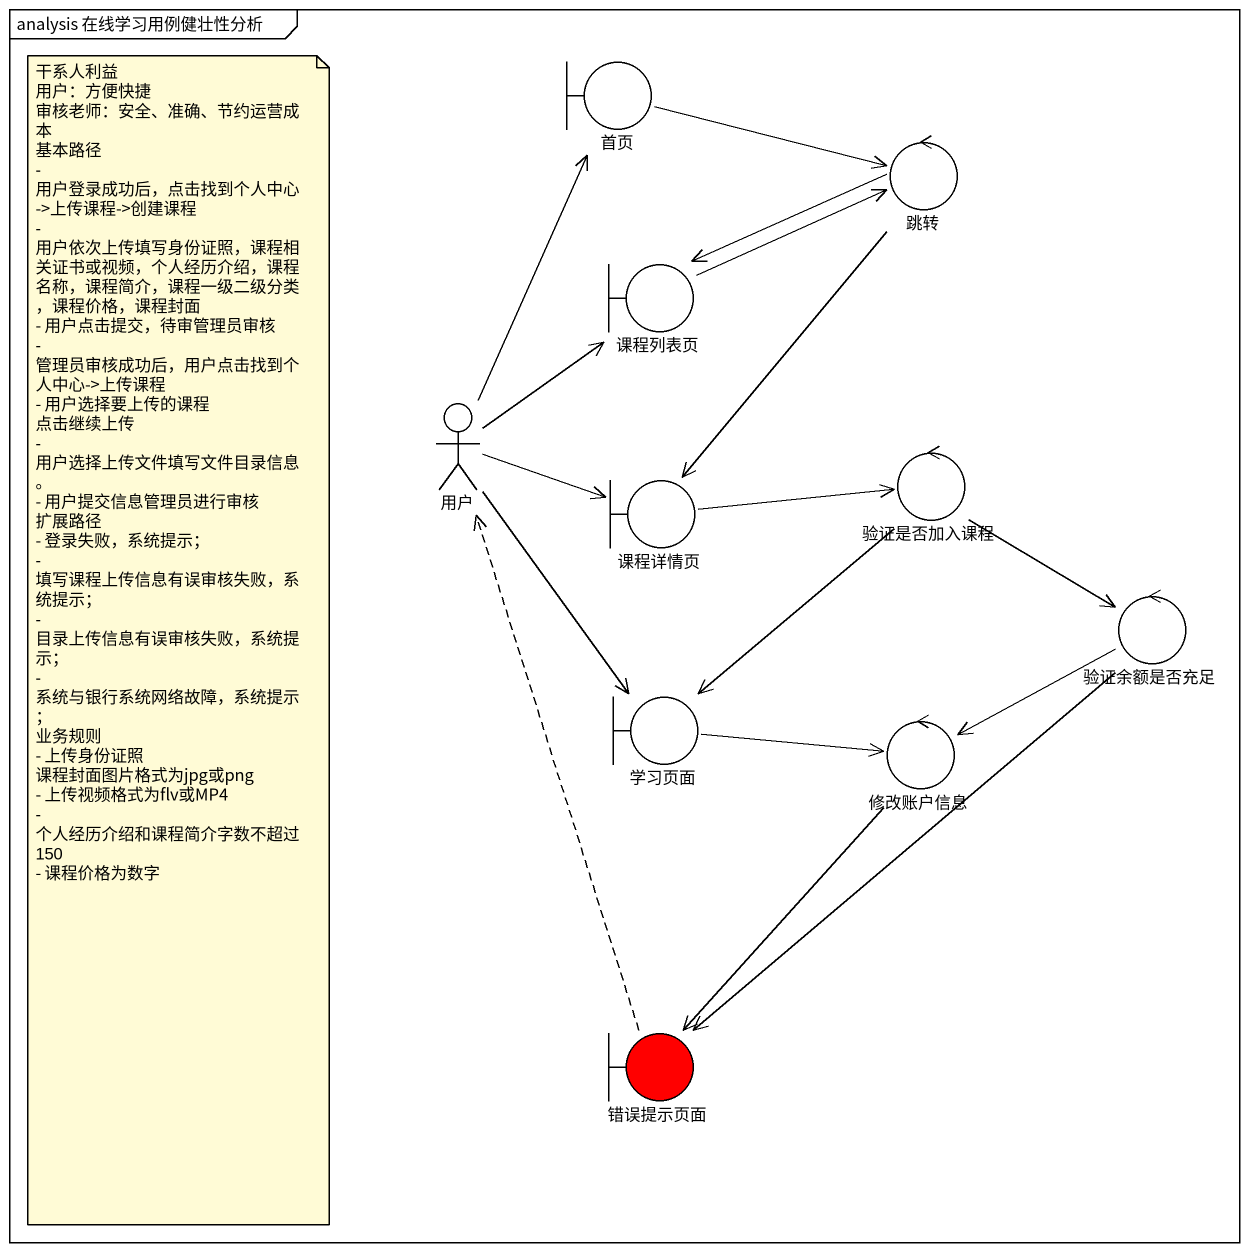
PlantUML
@startuml
mainframe analysis 在线学习用例健壮性分析
boundary 首页
control 跳转
boundary 课程列表页
actor 用户
control 验证是否加入课程
boundary 课程详情页
control 验证余额是否充足
boundary 学习页面
control 修改账户信息
boundary 错误提示页面 #FF0000
首页 -right-> 跳转
跳转 -left-> 课程列表页
跳转 --> 课程详情页
课程列表页 -right-> 跳转
用户 -up-> 首页
用户 -up-> 课程列表页
用户 -right-> 课程详情页
用户 --> 学习页面
验证是否加入课程 --> 验证余额是否充足
验证是否加入课程 --> 学习页面
课程详情页 -right-> 验证是否加入课程
验证余额是否充足 -left-> 修改账户信息
验证余额是否充足 --> 错误提示页面
学习页面 -right-> 修改账户信息
修改账户信息 --> 错误提示页面
错误提示页面 .up.> 用户
note as N1
  干系人利益
  用户：方便快捷
  审核老师：安全、准确、节约运营成本
  基本路径
  - 用户登录成功后，点击找到个人中心->上传课程->创建课程
  - 用户依次上传填写身份证照，课程相关证书或视频，个人经历介绍，课程名称，课程简介，课程一级二级分类，课程价格，课程封面
  - 用户点击提交，待审管理员审核
  - 管理员审核成功后，用户点击找到个人中心->上传课程
  - 用户选择要上传的课程 点击继续上传
  - 用户选择上传文件填写文件目录信息。
  - 用户提交信息管理员进行审核
  扩展路径
  - 登录失败，系统提示；
  - 填写课程上传信息有误审核失败，系统提示；
  - 目录上传信息有误审核失败，系统提示；
  - 系统与银行系统网络故障，系统提示；
  业务规则
  - 上传身份证照 课程封面图片格式为jpg或png
  - 上传视频格式为flv或MP4
  - 个人经历介绍和课程简介字数不超过150
  - 课程价格为数字
end note
@enduml
